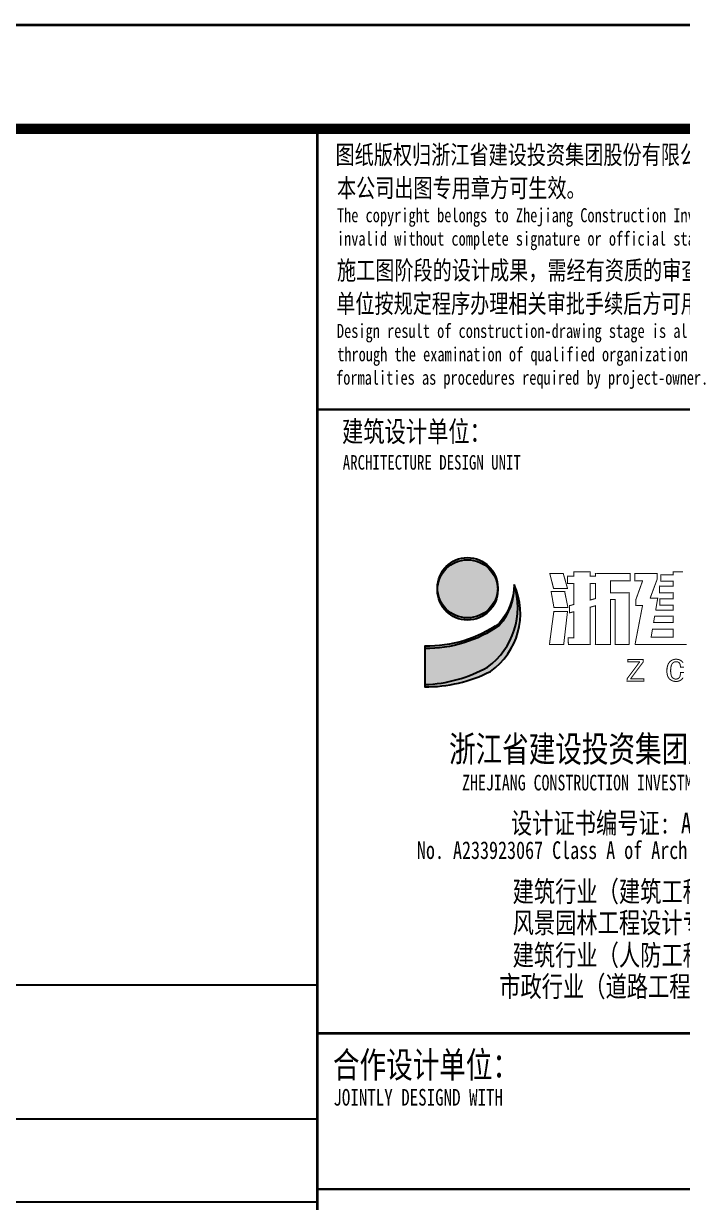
# Model space of a CAD drawing. Extents: x 1738711 to 2346805, y 1189731 to 2516152.
# Drawn here: x 1976770 to 1979940, y 1307506 to 1313176 of the extents above; entities that cross this region are included whole.
import ezdxf
from ezdxf.enums import TextEntityAlignment as Align

# ---------------------------------------------------------------- set-up
doc = ezdxf.new("R2010")
doc.units = 0
doc.header["$LTSCALE"] = 1000
doc.header["$MEASUREMENT"] = 0
for name, color, linetype in [('A-文字', 7, 'Continuous'), ('DOTE', 1, 'Continuous'), ('TK', 4, 'Continuous'), ('看线', 8, 'Continuous')]:
    doc.layers.add(name, color=color, linetype=linetype)
doc.styles.add('宋体', font='SIMSUN.TTF', dxfattribs={"width": 0.75})

# ---------------------------------------------------------------- blocks, each defined once
blk = doc.blocks.new('资质')
h = blk.add_hatch(color=1)
h.dxf.hatch_style = 1
edge = h.paths.add_edge_path()
edge.add_arc((1696.872990369797, 4285.245276451111), 290.304, 0, 360)
h = blk.add_hatch(color=1)
h.dxf.hatch_style = 1
edge = h.paths.add_edge_path()
edge.add_arc((1696.872990369797, 4264.324202060699), 290.304, 0, 360)
h = blk.add_hatch(color=172)
h.dxf.hatch_style = 1
edge = h.paths.add_edge_path()
edge.add_arc((1548.461446535532, 4309.03729942397), 596.3602102599627, -40.4751505986211, 0.595969414993192, ccw=False)
edge.add_arc((1304.580869948722, 4917.166786204103), 1215.334698300064, 269.0491228419969, 305.0251556862748, ccw=False)
edge.add_line((1284.412177489139, 3701.999450922012), (1284.412177489139, 3332.22413444519))
edge.add_arc((1298.61839179877, 4692.846358647207), 1360.696385501723, 269.4017982855453, 296.9936661867286)
edge.add_arc((1525.171685640106, 4036.16328400969), 679.5661045034295, 305.1311103036309, 384.2468939298175)
h = blk.add_hatch(color=172)
h.dxf.hatch_style = 1
edge = h.paths.add_edge_path()
edge.add_arc((1560.445353225667, 4325.605838548479), 584.4359711792076, 319.08681503258225, 358.9837510041084, ccw=False)
edge.add_arc((1304.580869937249, 4938.08786059824), 1215.334698303598, 269.04912284254067, 305.02515568681855, ccw=False)
edge.add_line((1284.412177489139, 3722.920525312424), (1284.412177489139, 3353.145208954811))
edge.add_arc((1232.367924215509, 4706.227929590557), 1354.083251939054, 272.2027085252616, 299.0239331366028)
edge.add_arc((1467.313535552448, 4095.801199943256), 712.128543211717, 306.3431527119143, 377.9474966535989)
at = {"color": 172}
for points in [[(2144.789395825006, 4315.240304946899, -0.1758633340164648), (2002.105241076089, 3942.850109823048, -0.1582772422886723), (1284.412177489139, 3722.920525312424), (1284.412177489139, 3353.145208954811, 0.1175668902619783), (1889.335153744556, 3522.194352149963, 0.3230121308415347)], [(2144.789395825006, 4315.240304946899, -0.1811499422860194), (2002.105241076089, 3921.929035425186, -0.1582772422886723), (1284.412177489139, 3701.999450922012), (1284.412177489139, 3332.22413444519, 0.1209772943244024), (1916.227595404722, 3480.388720154762, 0.3596071156339016)]]:
    blk.add_lwpolyline(points, format="xyb", close=True, dxfattribs=at)
at = {"color": 1}
for centre in [(1696.872990369797, 4285.245276451111), (1696.872990369797, 4264.324202060699)]:
    blk.add_circle(centre, 290.304, dxfattribs=at)
at = {"layer": 'A-文字', "const_width": 9.600000000000001}
for points in [[(2578.612551928498, 4277.526156663895), (2605.352007926442, 4277.526156663895), (2658.830823913217, 4277.526156663895), (2657.711271912791, 4282.38164460659), (2657.041815922596, 4284.791580677032), (2655.496743918397, 4289.528892636299), (2653.931655914523, 4295.140092730522), (2653.131399930455, 4297.940988659859), (2651.495847911574, 4303.532076716423), (2649.930759906769, 4309.143324613571), (2649.130503923632, 4311.944172620773), (2647.494951919653, 4317.535260677338), (2645.929815919138, 4323.146508693695), (2645.129559935071, 4325.947356581688), (2643.49400791619, 4331.538444645703), (2641.928919911385, 4337.14969265461), (2641.128663928248, 4339.950540661812), (2639.493111908436, 4345.541628718376), (2637.928023935296, 4351.152876615524), (2637.127767920494, 4353.953724622726), (2635.492215932347, 4359.544812679291), (2634.501447916031, 4364.206476688385), (2633.752215937711, 4366.522188663483), (2631.824679926969, 4370.880732655525), (2631.913863912225, 4372.788156628609), (2631.687351913191, 4373.845116615295), (2630.824455917813, 4375.54849255085), (2629.259367913939, 4381.159692645073), (2628.459111929871, 4383.960588574409), (2626.823559910059, 4389.551676630974), (2625.258471936919, 4395.162876605988), (2624.458215922117, 4397.963772654533), (2622.82266393397, 4403.554860591888), (2621.257527918555, 4409.166108727455), (2620.457271919586, 4411.966956615448), (2618.821719915606, 4417.558044552803), (2618.301063910127, 4419.123324640095), (2618.098695919849, 4419.93279671669), (2617.821495936252, 4421.558940649033), (2565.942999930121, 4421.558940649033), (2540.003799931146, 4421.558940649033), (2488.125303924084, 4421.558940649033), (2488.258647919632, 4421.025516629219), (2488.325319931842, 4420.75878059864), (2488.458711938001, 4420.225308656693), (2489.925687924027, 4414.357308626175), (2490.659223914146, 4411.423308610916), (2492.126199931838, 4405.555308699608), (2492.392935932614, 4404.755148649216), (2492.5262799263, 4404.355020642281), (2492.793015927076, 4403.554860591888), (2495.460279912688, 4392.885756611824), (2496.793959916569, 4387.551228642464), (2499.461223931052, 4376.882124662399), (2499.727959931828, 4376.081916689873), (2499.861303926446, 4375.681836724281), (2500.128039927222, 4374.881676673889), (2503.062039912678, 4363.14562857151), (2504.529015929438, 4357.277628667653), (2507.463015914895, 4345.541628718376), (2507.729751915671, 4344.741468667984), (2507.86314392183, 4344.341388702393), (2508.129831910133, 4343.541180610657), (2510.797143907286, 4332.872076630592), (2512.130775929429, 4327.537548661232), (2514.798039914109, 4316.868444681168), (2515.064775914885, 4316.068284630775), (2515.198119909503, 4315.668156631291), (2515.464855910279, 4314.867996692657), (2518.398855925538, 4303.131996631622), (2519.865879923105, 4297.263996601105), (2522.799879909493, 4285.527948617935), (2523.733095915057, 4282.327164649963), (2524.199895934202, 4280.726796627045), (2525.133735910989, 4277.526156663895)], [(2750.785143927671, 3740.070396661758), (2792.261223912239, 3740.070396661758), (2875.213479922153, 3740.070396661758), (2874.908679933287, 3740.583084702492), (2875.287303925492, 3741.340236544609), (2875.880295917392, 3741.404028654099), (2875.880295917392, 3883.836492657661), (2875.880295917392, 3955.052700638771), (2875.880295917392, 4097.48511660099), (2892.714567915536, 4102.178412675858), (2901.117159918882, 4104.579132683575), (2917.889847935177, 4109.487852692604), (2921.949399904348, 4110.1194845438), (2923.972263933159, 4110.591468691826), (2927.892135919072, 4111.821756601334), (2927.892135919072, 3963.654636621475), (2927.892135919072, 3889.571100592613), (2927.892135919072, 3741.404028654099), (2928.485127925873, 3741.340236544609), (2928.863703922369, 3740.583084702492), (2928.558951915242, 3740.070396661758), (2985.905367925763, 3740.070396661758), (3014.5785519192, 3740.070396661758), (3071.924919919111, 3740.070396661758), (3071.861799926497, 3740.442300677299), (3072.219879926182, 3740.800332546234), (3072.591735929251, 3740.737212657928), (3072.591735929251, 3912.776412725449), (3072.591735929251, 3998.796012639999), (3072.591735929251, 4170.835164666176), (3090.995943919756, 4170.835164666176), (3100.198023930192, 4170.835164666176), (3118.602231904864, 4170.835164666176), (3118.602231904864, 3998.796012639999), (3118.602231904864, 3912.776412725449), (3118.602231904864, 3740.737212657928), (3118.974135936238, 3740.800332546234), (3119.33216792345, 3740.442300677299), (3119.269047931768, 3740.070396661758), (3171.947703927755, 3740.070396661758), (3198.287079916336, 3740.070396661758), (3250.965735913254, 3740.070396661758), (3251.632551909424, 3740.737212657928), (3251.965959922411, 3741.070620656013), (3252.632775917649, 3741.737436652184), (3252.632775917649, 3938.982348680496), (3252.632775917649, 4037.604828596115), (3252.632775917649, 4234.849740624428), (3252.039783910848, 4234.913532614708), (3251.661159903742, 4235.670732617378), (3251.965959922411, 4236.183420658112), (3180.483015925623, 4236.183420658112), (3144.741543918848, 4236.183420658112), (3073.258599922992, 4236.183420658112), (3073.321719930507, 4236.555276632309), (3072.963639930822, 4236.913356661797), (3072.591735929251, 4236.850236654282), (3072.591735929251, 4282.994076609612), (3072.591735929251, 4306.065996646881), (3072.591735929251, 4352.209836602211), (3148.342359931208, 4352.209836602211), (3186.21762392018, 4352.209836602211), (3261.968247921206, 4352.209836602211), (3261.905079917051, 4352.581740736961), (3262.263159916736, 4352.939772605896), (3262.635063916445, 4352.876652598381), (3262.635063916445, 4380.88302063942), (3262.635063916445, 4394.886204600334), (3262.635063916445, 4422.892572641373), (3129.004599913955, 4422.892572641373), (3062.18936792016, 4422.892572641373), (2928.558951915242, 4422.892572641373), (2928.863703922369, 4422.379932641983), (2928.485127925873, 4421.622732639313), (2927.892135919072, 4421.558940649033), (2927.892135919072, 4412.223516583443), (2927.892135919072, 4407.555756688118), (2927.892135919072, 4398.220284581184), (2907.087399930693, 4398.220284581184), (2896.685031921603, 4398.220284581184), (2875.880295917392, 4398.220284581184), (2875.880295917392, 4413.957228660583), (2875.880295917392, 4421.825676679611), (2875.880295917392, 4437.562620639801), (2875.508391917683, 4437.499452590942), (2875.150311917998, 4437.85753262043), (2875.213479922153, 4438.229436635971), (2813.332695931196, 4438.229436635971), (2782.392327920534, 4438.229436635971), (2720.511543914676, 4438.229436635971), (2720.574711904861, 4437.85753262043), (2720.216631904244, 4437.499452590942), (2719.844727919437, 4437.562620639801), (2719.844727919437, 4421.825676679611), (2719.844727919437, 4413.957228660583), (2719.844727919437, 4398.220284581184), (2695.305831910111, 4398.220284581184), (2683.036359935999, 4398.220284581184), (2658.497415916063, 4398.220284581184), (2658.560583920218, 4397.848428606987), (2658.202503920533, 4397.490348577499), (2657.830599919893, 4397.553468585014), (2657.830599919893, 4369.547100543976), (2657.830599919893, 4355.543916583061), (2657.830599919893, 4327.537548661232), (2682.369543910958, 4327.537548661232), (2694.639015913941, 4327.537548661232), (2719.177911923267, 4327.537548661232), (2719.114791930653, 4327.165644645691), (2719.472871930338, 4326.807612538338), (2719.844727919437, 4326.870732665062), (2719.844727919437, 4246.052316665649), (2719.844727919437, 4205.643132686615), (2719.844727919437, 4124.824716687202), (2718.894183919765, 4124.678892731667), (2718.344487921335, 4124.312460660934), (2717.844279916026, 4123.491084575653), (2710.319415912963, 4121.866716623306), (2706.577383906581, 4120.931196570396), (2699.173383921385, 4118.823324680328), (2692.957287923433, 4117.248108625412), (2689.876215919852, 4116.310428738594), (2683.836519927718, 4114.155612707138), (2682.215319917537, 4114.460268616676), (2681.122791931033, 4114.18710064888), (2679.835623919964, 4113.155388593674), (2679.690807909705, 4112.8947006464), (2679.4642479131, 4112.781420707703), (2679.168807924725, 4112.821980595589), (2679.168807924725, 4085.349036574364), (2679.168807924725, 4071.612588644028), (2679.168807924725, 4044.139644622803), (2686.693719908595, 4045.764012694359), (2690.435703904368, 4046.699532628059), (2697.839751929976, 4048.807404637337), (2706.229623913765, 4051.564284682274), (2710.525863916613, 4052.705436587334), (2719.177911923267, 4054.475340723991), (2719.322775931098, 4054.214652657509), (2719.549287916161, 4054.101420640945), (2719.844727919437, 4054.141932725906), (2719.844727919437, 3954.119148612022), (2719.844727919437, 3904.107756733894), (2719.844727919437, 3804.08497262001), (2698.773255915381, 3804.08497262001), (2688.237543910742, 3804.08497262001), (2667.166071921587, 3804.08497262001), (2667.229191915132, 3803.713068604469), (2666.871159911156, 3803.355036616325), (2666.499255926348, 3803.41815662384), (2666.499255926348, 3783.680316694081), (2666.499255926348, 3773.811420686543), (2666.499255926348, 3754.073580622673), (2666.765991927125, 3754.073580622673), (2666.899335920811, 3754.073580622673), (2667.166071921587, 3754.073580622673), (2667.166071921587, 3748.739052653313), (2667.166071921587, 3746.071740627289), (2667.166071921587, 3740.737212657928), (2667.537975908257, 3740.800332546234), (2667.896007926203, 3740.442300677299), (2667.832887918688, 3740.070396661758)], [(2879.881191925146, 4168.167900562286), (2881.214823917486, 4168.501308560371), (2883.882087931968, 4169.168124675751), (2898.318375931121, 4173.185772657394), (2905.520919919945, 4175.253180623055), (2919.890295923688, 4179.50382065773), (2921.797719926573, 4179.414636731148), (2922.85467991326, 4179.641148686409), (2924.558055907488, 4180.504044651985), (2925.921783925034, 4180.784844636917), (2926.599015922286, 4180.988028645515), (2927.892135919072, 4181.50426864624), (2927.892135919072, 4239.650844693184), (2927.892135919072, 4268.724156737328), (2927.892135919072, 4326.870732665062), (2927.5202319175, 4326.807612538338), (2927.162199930288, 4327.165644645691), (2927.225319922902, 4327.537548661232), (2906.954007924534, 4327.537548661232), (2896.81837591622, 4327.537548661232), (2876.547111914493, 4327.537548661232), (2876.610231935978, 4327.165644645691), (2876.252151922323, 4326.807612538338), (2875.880295917392, 4326.870732665062), (2875.880295917392, 4262.989500641823), (2875.880295917392, 4231.04890871793), (2875.880295917392, 4167.167676687241), (2876.413719908334, 4167.301020622253), (2876.680455909111, 4167.367740631104), (2877.213927910663, 4167.501084685326)], [(2581.813287914731, 4094.15103662014), (2608.486023918726, 4094.15103662014), (2661.831543923356, 4094.15103662014), (2662.483335913159, 4094.633964657784), (2662.624887913465, 4095.483276724815), (2662.164951921441, 4096.151484727859), (2659.230951921083, 4110.821532607079), (2657.763927922584, 4118.156508684158), (2654.829927921295, 4132.826508641243), (2654.563191920519, 4133.893452644348), (2654.429847926833, 4134.426876664162), (2654.163111926056, 4135.493820667267), (2650.162215918303, 4155.498348712921), (2648.161767915823, 4165.500636577606), (2644.160823911428, 4185.505212664604), (2643.894087910652, 4186.572108626366), (2643.760743916966, 4187.105532646179), (2643.49400791619, 4188.172476649284), (2639.493111908436, 4208.177004575729), (2637.492663919926, 4218.179292678833), (2633.491719931364, 4238.183868646622), (2633.225031913258, 4239.250764727592), (2633.091639907099, 4239.78423666954), (2632.824903906323, 4240.851132631302), (2632.29147991538, 4243.518396615982), (2632.024743914604, 4244.852028608322), (2631.491271913052, 4247.519292593002), (2631.230631903745, 4247.664156556129), (2631.117351905443, 4247.8906686306), (2631.157863929868, 4248.186156630516), (2579.14602393005, 4248.186156630516), (2553.140103937127, 4248.186156630516), (2501.128263935447, 4248.186156630516), (2501.164359928109, 4247.111532568932), (2501.232135922648, 4246.569276690483), (2501.461671919562, 4245.518844604492), (2501.995143921115, 4242.318108677864), (2502.261831910349, 4240.717788696289), (2502.795303911902, 4237.517052650452), (2503.062039912678, 4236.183420658112), (2503.195383906364, 4235.516604669392), (2503.462119907141, 4234.182924628258), (2503.995591908693, 4230.982236623764), (2504.26232790947, 4229.381868720055), (2504.795751930214, 4226.181132674217), (2505.062487930991, 4224.847500681877), (2505.195831924677, 4224.180684685707), (2505.462567925453, 4222.847004652023), (2505.996039927006, 4219.64631665498), (2506.262775927782, 4218.045948624611), (2506.796199918725, 4214.845212697983), (2507.596407921053, 4210.577580690384), (2507.996487916447, 4208.443740606308), (2508.796695918776, 4204.176108717918), (2509.330119908787, 4200.975372672081), (2509.596855909564, 4199.375004649162), (2510.130327911116, 4196.174268603325), (2510.397015929222, 4194.840636610985), (2510.53040790651, 4194.173820614815), (2510.797143907286, 4192.840188629925), (2511.3305679271, 4189.639452576637), (2511.597303927876, 4188.039084672928), (2512.130775929429, 4184.83834862709), (2512.397511930205, 4183.50471663475), (2512.530855924822, 4182.83790063858), (2512.797591925599, 4181.50426864624), (2513.331015914679, 4178.303532600403), (2513.597751915455, 4176.703164696693), (2514.131223917007, 4173.5024766922), (2514.397959917784, 4172.168796658516), (2514.531303913333, 4171.501980662346), (2514.798039914109, 4170.168348670006), (2515.331511915661, 4166.967612624168), (2515.598199903965, 4165.367292642593), (2516.131671905518, 4162.166556715965), (2516.398407906294, 4160.832924604416), (2516.531751931645, 4160.166060566902), (2516.798487932421, 4158.832428693771), (2517.331959904172, 4155.631740570068), (2517.598695904948, 4154.031372666359), (2518.132119924761, 4150.830636739731), (2518.398855925538, 4149.497004628181), (2518.532199919224, 4148.830188632011), (2518.79893592, 4147.496508717537), (2519.332407921553, 4144.295820593834), (2519.599143922329, 4142.695452570915), (2520.132567913271, 4139.494716644287), (2520.399303914048, 4138.161084651947), (2520.532695920207, 4137.494268655777), (2520.79938390851, 4136.160636663437), (2521.332855910063, 4132.959900617599), (2521.599591910839, 4131.359532594681), (2522.133063912392, 4128.158796668053), (2522.39975193236, 4126.825164675713), (2522.533143908717, 4126.158348560333), (2522.799879909493, 4124.824716687202), (2523.333303929307, 4121.623980641365), (2523.600039930083, 4120.023612618446), (2524.133511916734, 4116.822876691818), (2524.400247917511, 4115.489244580269), (2524.533591926098, 4114.822428584099), (2524.800327926874, 4113.488796710968), (2525.333751917817, 4110.288060665131), (2525.600487918593, 4108.687692642212), (2526.133959920146, 4105.486956715584), (2526.788343922235, 4100.90396463871), (2527.258599922992, 4098.619788646698), (2528.467815921642, 4094.15103662014)], [(2539.803735926747, 3740.070396661758), (2566.809879914857, 3740.070396661758), (2620.822167932987, 3740.070396661758), (2622.043239922263, 3740.698380589485), (2622.601143912412, 3741.702588558197), (2622.489255920984, 3743.071068644524), (2622.622599915601, 3744.271356701851), (2622.689271927811, 3744.871500611305), (2622.82266393397, 3746.071740627289), (2623.35608792305, 3750.872844576836), (2623.622823923826, 3753.27342069149), (2624.156295925379, 3758.074476599693), (2624.423031926155, 3760.208316683769), (2624.556375921704, 3761.275212645531), (2624.82311192248, 3763.409052610397), (2625.356535912491, 3768.210156679153), (2625.623271913268, 3770.610684633255), (2626.15674391482, 3775.411788582802), (2626.423479915597, 3777.545580744743), (2626.556823909283, 3778.612524628639), (2626.823559910059, 3780.746316671371), (2627.357031911612, 3785.547420620918), (2627.62371993158, 3787.94794857502), (2628.157191933133, 3792.749052643776), (2628.423927933909, 3794.882892727852), (2628.557271927595, 3795.949788570404), (2628.824007928371, 3798.08362865448), (2629.357479929924, 3802.884684681892), (2629.6242159307, 3805.285260677338), (2630.157639921643, 3810.086364626884), (2630.424375922419, 3812.220156550407), (2630.557719917037, 3813.287052631378), (2630.824455917813, 3815.420892596245), (2631.357927919365, 3820.221996665001), (2631.624663920142, 3822.622524619102), (2632.158087910153, 3827.423628687859), (2632.424823910929, 3829.557468652725), (2632.558215916157, 3830.624364614487), (2632.824903906323, 3832.758156657219), (2633.625111908652, 3839.959836602211), (2634.025191932917, 3843.56065261364), (2634.825399905443, 3850.762284636497), (2635.092087925412, 3852.89607667923), (2635.225479931571, 3853.963020682335), (2635.492215932347, 3856.096812605858), (2636.025639922358, 3860.897916555405), (2636.292375923134, 3863.298444628716), (2636.825847924687, 3868.099548578262), (2637.092583925463, 3870.233388662338), (2637.225927919149, 3871.3002846241), (2637.492663919926, 3873.434124708176), (2638.026087910868, 3878.235180616379), (2638.292823911645, 3880.635756611824), (2638.826295913197, 3885.436860561371), (2639.093031913973, 3887.570652604103), (2639.22637590766, 3888.637548685074), (2639.493111908436, 3890.77138864994), (2640.026583909988, 3895.572492599487), (2640.293271929957, 3897.973020553589), (2640.82674393151, 3902.774124622345), (2641.093479932286, 3904.907964706421), (2641.226823926903, 3905.974860668182), (2641.49355992768, 3908.108652591705), (2642.293767930008, 3915.310332655907), (2642.693847924471, 3918.911148667336), (2643.49400791619, 3926.112780690193), (2643.760743916966, 3928.246572613716), (2643.894087910652, 3929.313516616821), (2644.160823911428, 3931.447308659554), (2644.694295912981, 3936.24841272831), (2644.961031913757, 3938.648940682411), (2645.4944559047, 3943.450044631958), (2645.761191905476, 3945.583884596825), (2645.894583911635, 3946.650780558586), (2646.161271930672, 3948.784620642662), (2646.694743917324, 3953.585676670074), (2646.9614799181, 3955.98625266552), (2647.494951919653, 3960.787356615067), (2647.761639923789, 3962.921148657799), (2647.895031929016, 3963.98804461956), (2648.161767915823, 3966.121884703636), (2648.695191920735, 3970.922988653183), (2648.961927921511, 3973.323516726494), (2649.495399923064, 3978.124620676041), (2649.76213592384, 3980.258460640907), (2649.895479917526, 3981.325356602669), (2650.162215918303, 3983.459148645401), (2650.962375910021, 3990.660828709602), (2651.362455920316, 3994.261644601822), (2652.162663922645, 4001.46327662468), (2652.429399923421, 4003.597068674862), (2652.562743918039, 4004.664012677968), (2652.829479918815, 4006.79780459404), (2653.362951920368, 4011.598908662796), (2653.629639924504, 4013.999436616898), (2654.163111926056, 4018.800540685654), (2654.429847926833, 4020.93438065052), (2654.563191920519, 4022.001276731491), (2654.829927921295, 4024.135116577148), (2655.363399922848, 4028.936172604561), (2655.630135923624, 4031.336748600006), (2656.163559914567, 4036.137852668762), (2656.430295915343, 4038.271644711494), (2656.563639924861, 4039.338540554047), (2656.830375925638, 4041.472380638123), (2657.36384792719, 4046.273484714329), (2657.630583927967, 4048.67401266098), (2658.164007917978, 4053.475116610527), (2658.727671922185, 4054.978860735893), (2658.635415926576, 4056.08631670475), (2657.830599919893, 4057.476012587547), (2605.818759934045, 4057.476012587547), (2579.81283992622, 4057.476012587547), (2527.800999925472, 4057.476012587547), (2527.655223920941, 4056.525420665741), (2527.288743914105, 4055.975772619247), (2526.467367903329, 4055.475564599037), (2526.167991921306, 4049.577372670174), (2525.831991926767, 4046.620524644852), (2524.800327926874, 4040.805564641953), (2522.150535926223, 4020.798684597015), (2520.816855922341, 4010.796396613121), (2518.132119924761, 3990.794172644615), (2517.580983921885, 3986.795676589012), (2517.314247921109, 3984.795132637024), (2516.798487932421, 3980.791884660721), (2516.265063912608, 3976.524252653122), (2515.998327911831, 3974.390412688255), (2515.464855910279, 3970.122780561447), (2513.070327922702, 3952.232844591141), (2511.803223908879, 3943.29639673233), (2509.130103930831, 3925.445964574814), (2509.161159932613, 3921.425196647644), (2508.956535920501, 3919.378620624542), (2508.129831910133, 3915.443676710129), (2507.57869590912, 3911.445180654526), (2507.311959908344, 3909.444636583328), (2506.796199918725, 3905.441388607025), (2506.262775927782, 3901.173756599426), (2505.996039927006, 3899.03991663456), (2505.462567925453, 3894.772284626961), (2503.068039909936, 3876.882348656654), (2501.800935924985, 3867.945900559425), (2499.127815918066, 3850.095468647778), (2499.158919931389, 3846.074700713158), (2498.954247907735, 3844.028124690056), (2498.127591908909, 3840.093180656433), (2497.576407925226, 3836.094684720039), (2497.30967192445, 3834.094140648842), (2496.793959916569, 3830.090892672539), (2496.260487915017, 3825.82326066494), (2495.99375191424, 3823.689420700073), (2495.460279912688, 3819.421788573265), (2493.065751926042, 3801.531852602959), (2491.798647910357, 3792.595404624939), (2489.125527934171, 3774.744972586632), (2489.156631916761, 3770.724204659462), (2488.951959923841, 3768.67762863636), (2488.125303924084, 3764.742684602737), (2486.852103904821, 3755.149884700775), (2486.251911908388, 3750.348252654076), (2485.124631927349, 3740.737212657928), (2485.496487931348, 3740.800332546234), (2485.854567916133, 3740.442300677299), (2485.791447922587, 3740.070396661758)], [(3562.436679914594, 3952.118700630963), (3599.645127908327, 3952.118700630963), (3674.062071920373, 3952.118700630963), (3673.998951926827, 3952.490604639053), (3674.357031912543, 3952.848636627197), (3674.728935928084, 3952.785516619682), (3674.728935928084, 3975.990780711174), (3674.728935928084, 3987.593436598778), (3674.728935928084, 4010.798748612404), (3674.357031912543, 4010.735580682755), (3673.998951926827, 4011.093660712242), (3674.062071920373, 4011.465564608574), (3603.646071926691, 4011.465564608574), (3568.438023925759, 4011.465564608574), (3498.021975919604, 4011.465564608574), (3497.184807927348, 4010.298396587372), (3496.88706393633, 4009.554012656212), (3496.688343928196, 4008.131436705589), (3496.554999918677, 4007.331276655197), (3496.488327920437, 4006.931196689606), (3496.354935915209, 4006.130988717079), (3494.754567922093, 3996.528828620911), (3493.954407916404, 3991.727724671364), (3492.354039908387, 3982.125516653061), (3492.08730390761, 3980.791884660721), (3491.953959912993, 3980.125068664551), (3491.687223912217, 3978.791436553001), (3490.0868559191, 3969.189228653908), (3489.286695927382, 3964.388172626495), (3487.686327905394, 3954.785964727402), (3487.311735913157, 3953.778108596802), (3487.408599928953, 3953.003340601921), (3488.01973591838, 3952.118700630963)], [(3548.300103903748, 3810.753180623055), (3590.44304792583, 3810.753180623055), (3674.728935928084, 3810.753180623055), (3674.728935928084, 3841.160076618195), (3674.728935928084, 3856.363548636436), (3674.728935928084, 3886.770492680371), (3595.510887906887, 3886.770492680371), (3555.90186391864, 3886.770492680371), (3476.683815912344, 3886.770492680371), (3475.934727923013, 3885.30073261261), (3475.714263916947, 3884.418876647949), (3475.683591932058, 3882.769548654556), (3472.749591917731, 3865.165548682213), (3471.282567919232, 3856.363548636436), (3468.348567933775, 3838.759548664093), (3468.081831932999, 3837.425916671753), (3467.948487907648, 3836.759100675583), (3467.681751906872, 3835.425468683243), (3466.348119915463, 3827.423628687859), (3465.681303919293, 3823.422732591629), (3464.347671926953, 3815.420892596245), (3463.990599916317, 3813.583404660225), (3463.922007918358, 3812.622732639313), (3464.014263913967, 3810.753180623055)], [(3295.709223926999, 3385.989756703377), (3327.583191917278, 3385.989756703377), (3391.331031919457, 3385.989756703377), (3391.267911926843, 3386.361612558365), (3391.625943914056, 3386.719692587852), (3391.997847915627, 3386.656572580338), (3391.997847915627, 3395.725308656693), (3391.997847915627, 3400.259676575661), (3391.997847915627, 3409.328412652016), (3342.119799927808, 3409.328412652016), (3317.180823922157, 3409.328412652016), (3267.302775919437, 3409.328412652016), (3266.893287927844, 3409.695420622826), (3266.780775919557, 3410.145516633987), (3266.969367922284, 3410.662044644356), (3314.814039916731, 3474.567900657654), (3338.752839923836, 3506.508492588997), (3386.663319916464, 3570.365052580833), (3386.487831921317, 3570.812748551369), (3386.849367917515, 3571.355100631714), (3387.330135912634, 3571.365324616432), (3387.330135912634, 3580.700748682022), (3387.330135912634, 3585.368508577347), (3387.330135912634, 3594.703932642937), (3328.650087923743, 3594.703932642937), (3299.310087919235, 3594.703932642937), (3240.630039916374, 3594.703932642937), (3240.630039916374, 3585.635196685791), (3240.630039916374, 3581.100876688957), (3240.630039916374, 3572.032140612602), (3284.106615931727, 3572.032140612602), (3305.844903917052, 3572.032140612602), (3349.321479932405, 3572.032140612602), (3349.354695916176, 3571.735788702965), (3349.731255919673, 3571.547484636307), (3349.988295927644, 3571.698732614517), (3350.650839924812, 3572.166828632355), (3351.513831914403, 3572.02297270298), (3351.988743917085, 3571.365324616432), (3352.141719908454, 3570.483852624893), (3351.785463930108, 3569.771292693913), (3350.988519907929, 3569.364828705788), (3303.186519936658, 3505.293804645538), (3279.247671918012, 3473.286396622658), (3231.294567927718, 3409.328412652016), (3231.294567927718, 3400.526412606239), (3231.294567927718, 3396.125388622284), (3231.294567927718, 3387.323388576508), (3231.887559921481, 3387.259596586227), (3232.266183913685, 3386.502396583557), (3231.96138392482, 3385.989756703377)]]:
    blk.add_lwpolyline(points, close=True, dxfattribs=at)
for points in [[(3771.417591930367, 4438.896252632141), (3739.410327927209, 4438.896252632141), (3675.395751924254, 4438.896252632141), (3675.458871916868, 4438.5243486166), (3675.100791917183, 4438.166268706322), (3674.728935928084, 4438.229436635971), (3674.728935928084, 4426.493436574936), (3674.728935928084, 4420.625388622284), (3674.728935928084, 4408.889388561249), (3627.251415924169, 4408.889388561249), (3603.5126799196, 4408.889388561249), (3556.035207928158, 4408.889388561249), (3556.098327919841, 4408.517532706261), (3555.740295932628, 4408.159452676773), (3555.368391917087, 4408.222572684288), (3555.368391917087, 4384.750572681427), (3555.368391917087, 4373.014572739601), (3555.368391917087, 4349.542572617531), (3555.740295932628, 4349.605692625046), (3556.098327919841, 4349.247612714767), (3556.035207928158, 4348.875756621361), (3603.5126799196, 4348.875756621361), (3627.251415924169, 4348.875756621361), (3674.728935928084, 4348.875756621361), (3674.728935928084, 4329.938076615334), (3674.728935928084, 4320.469260573387), (3674.728935928084, 4301.531628608704), (3622.717047915794, 4301.531628608704), (3596.71112792287, 4301.531628608704), (3544.69928792119, 4301.531628608704), (3544.63549591694, 4300.938636660576), (3543.878343925811, 4300.560012578964), (3543.365655929781, 4300.864812731743), (3543.365655929781, 4274.992236614227), (3543.365655929781, 4262.055948615074), (3543.365655929781, 4236.183420658112), (3595.377495929599, 4236.183420658112), (3621.383415922523, 4236.183420658112), (3673.395255924203, 4236.183420658112), (3673.459047914483, 4235.59038066864), (3674.216247932054, 4235.211804628372), (3674.728935928084, 4235.516604669392), (3674.728935928084, 4212.578028678894), (3674.728935928084, 4201.108764648438), (3674.728935928084, 4178.17018866539), (3624.317415923811, 4178.17018866539), (3599.111703917384, 4178.17018866539), (3548.700183928944, 4178.17018866539), (3548.700183928944, 4154.43145263195), (3548.700183928944, 4142.562060713768), (3548.700183928944, 4118.823324680328), (3549.072087929584, 4118.886444687843), (3549.430167929269, 4118.52841258049), (3549.367047906853, 4118.156508684158), (3599.511783913709, 4118.156508684158), (3624.584151924588, 4118.156508684158), (3674.728935928084, 4118.156508684158), (3674.728935928084, 4099.485612630844), (3674.728935928084, 4090.15014064312), (3674.728935928084, 4071.479196667671), (3674.357031912543, 4071.54236471653), (3673.998951926827, 4071.184284687042), (3674.062071920373, 4070.812380671501), (3607.913703904487, 4070.812380671501), (3574.839495912194, 4070.812380671501), (3508.691079915501, 4070.812380671501), (3507.861063928343, 4072.187148690224), (3507.766647920944, 4073.320140600204), (3508.357671932317, 4074.813324570656), (3513.158775910735, 4103.619852662086), (3515.559303924441, 4118.023164629936), (3520.360407934524, 4146.829692602158), (3520.6271439353, 4148.163372635841), (3520.760487928987, 4148.830188632011), (3521.027223929763, 4150.163820624352), (3523.161063925363, 4162.966716647148), (3524.227959916927, 4169.368188738823), (3526.361799911596, 4182.17108464241), (3526.653303922154, 4183.479276657104), (3526.721895919181, 4184.165148615837), (3526.695207923651, 4185.505212664604), (3498.155367926694, 4185.505212664604), (3483.885447905399, 4185.505212664604), (3455.345607922412, 4185.505212664604), (3454.76595991943, 4186.072716593742), (3454.647927911021, 4186.780812621117), (3455.012199924327, 4187.505660653114), (3480.868551924825, 4257.710220575333), (3493.871607930399, 4292.785212635994), (3520.026999921538, 4362.878940701485), (3520.026999921538, 4386.884412646294), (3520.026999921538, 4398.887148618698), (3520.026999921538, 4422.892572641373), (3434.940951914527, 4422.892572641373), (3392.397927910089, 4422.892572641373), (3307.311879904009, 4422.892572641373), (3307.374999926426, 4422.520716667175), (3307.016967908479, 4422.162636637688), (3306.645063907839, 4422.225756645203), (3306.645063907839, 4394.486124634743), (3306.645063907839, 4380.61628472805), (3306.645063907839, 4352.876652598381), (3307.016967908479, 4352.939772605896), (3307.374999926426, 4352.581740736961), (3307.311879904009, 4352.209836602211), (3336.651927934028, 4352.209836602211), (3351.321927920915, 4352.209836602211), (3380.66192792356, 4352.209836602211), (3381.319623933174, 4351.734924674034), (3381.463431910612, 4350.871932625771), (3380.995335922576, 4350.209388613701), (3378.349575906992, 4342.99978864193), (3377.015895932913, 4339.398924708366), (3374.327175916173, 4332.205260634422), (3373.260231913067, 4329.004524588585), (3372.726807923056, 4327.404156684875), (3371.659863919951, 4324.203468680382), (3370.32623192668, 4320.735996603966), (3369.659415931441, 4319.002284646034), (3368.325783909298, 4315.534812569618), (3367.258887917735, 4312.33407664299), (3366.725415916182, 4310.733708627522), (3365.658519923687, 4307.532972574234), (3363.257943929173, 4301.131548643112), (3362.057703913189, 4297.930812597275), (3359.657127916813, 4291.529340624809), (3358.59023192618, 4288.328604578972), (3358.056759924628, 4286.728236675262), (3356.989863932133, 4283.527500629425), (3355.656231910922, 4280.060076713562), (3354.98941591382, 4278.326316595078), (3353.655783922412, 4274.858892679214), (3352.588887929916, 4271.658156633377), (3352.055415928364, 4270.057788610458), (3350.988519907929, 4266.85705268383), (3348.587943912484, 4260.455580711365), (3347.387703925371, 4257.254844665527), (3344.987127930857, 4250.853420615196), (3343.920231909491, 4247.652684688568), (3343.386759937741, 4246.052316665649), (3342.319863916375, 4242.851580619812), (3339.91933593154, 4236.450108647346), (3338.719047934748, 4233.249420642853), (3336.318519921042, 4226.847948670387), (3335.251575917937, 4223.64721262455), (3334.718151926994, 4222.046844601631), (3333.651207923889, 4218.846108675003), (3332.31757593248, 4215.378636598587), (3331.650759921409, 4213.644924648106), (3330.317127914168, 4210.177452683449), (3329.250231921673, 4206.976764559746), (3328.71675992012, 4205.376396656036), (3327.649863929488, 4202.175660610199), (3325.249287919141, 4195.774188637733), (3324.049047917128, 4192.573452591896), (3321.648471922614, 4186.172028660774), (3320.581575916149, 4182.971292734146), (3320.048103914596, 4181.370924592018), (3318.981207922101, 4178.17018866539), (3317.861943916418, 4175.712684631348), (3317.390007913113, 4174.431708693504), (3316.647351920605, 4171.835388660431), (3316.647351920605, 4149.296940684319), (3316.647351920605, 4138.027692675591), (3316.647351920605, 4115.489244580269), (3317.019255922176, 4115.552364587784), (3317.377287909389, 4115.19433259964), (3317.314167917706, 4114.822428584099), (3342.386535928585, 4114.822428584099), (3354.922743931413, 4114.822428584099), (3379.995111928321, 4114.822428584099), (3380.816727921367, 4114.128828644753), (3380.954103917815, 4113.029628634453), (3380.328519926406, 4112.155164599419), (3379.892343924381, 4110.592428684235), (3379.755927921273, 4109.77393257618), (3379.661703915335, 4108.154220700264), (3378.328071922064, 4101.486060619354), (3377.661255926825, 4098.151980638504), (3376.327623919584, 4091.48377263546), (3376.060887918808, 4089.883404612541), (3375.92749592755, 4089.083244562149), (3375.660807923414, 4087.48287665844), (3374.327175916173, 4080.814668655396), (3373.660311908461, 4077.480588674545), (3372.32667991519, 4070.812380671501), (3372.059991926886, 4069.212012648582), (3371.926599920727, 4068.41185259819), (3371.659863919951, 4066.811484575272), (3370.592967927456, 4061.476956605911), (3370.059495925903, 4058.809644699097), (3368.992599905469, 4053.475116610527), (3368.725863904692, 4051.874748706818), (3368.592519910075, 4051.074588656425), (3368.325783909298, 4049.474220633507), (3366.992151916958, 4042.806012630463), (3366.325335920788, 4039.471932649612), (3364.991703928448, 4032.803724646568), (3364.724967927672, 4031.20335662365), (3364.591623903252, 4030.403196699917), (3364.324887932278, 4028.802828669548), (3363.257943929173, 4023.468300700188), (3362.724519908428, 4020.800988554955), (3361.657623917796, 4015.466460585594), (3361.390887917019, 4013.866092681885), (3361.257495910861, 4013.065932631493), (3360.990759910084, 4011.465564608574), (3359.657127916813, 4004.79735660553), (3358.990311921574, 4001.46327662468), (3357.656679929234, 3994.795068621635), (3357.389943928458, 3993.194700598717), (3357.256599932909, 3992.394540548325), (3356.989863932133, 3990.794172644615), (3355.656231910922, 3984.125964641571), (3354.98941591382, 3980.791884660721), (3353.655783922412, 3974.12372469902), (3353.389047921635, 3972.523356676102), (3353.255703927018, 3971.723148703575), (3352.988967926241, 3970.122780561447), (3351.922071934678, 3964.788252592087), (3351.388599933125, 3962.120988607407), (3350.321703910828, 3956.786412596703), (3350.054967910051, 3955.186044692993), (3349.921575934626, 3954.385884642601), (3349.654887915589, 3952.785516619682), (3348.321207911707, 3946.117308735847), (3347.654391915537, 3942.783228635788), (3346.320759922266, 3936.115068554878), (3346.05402392149, 3934.514700651169), (3345.920679927804, 3933.714492678642), (3345.653943927027, 3932.114124655724), (3344.320311933756, 3925.445964574814), (3343.653495908715, 3922.111884593964), (3342.319863916375, 3915.443676710129), (3342.053127915598, 3913.843308568001), (3341.91978392005, 3913.043148636818), (3341.653047919273, 3911.442780613899), (3340.586151928641, 3906.108204603195), (3340.052679927088, 3903.440940618515), (3338.985783935525, 3898.106412649155), (3338.719047934748, 3896.506044745445), (3338.585655927658, 3895.705836653709), (3338.318967909552, 3894.105468630791), (3336.985335916281, 3887.43730866909), (3336.318519921042, 3884.103180646896), (3334.984839917161, 3877.435020685196), (3334.718151926994, 3875.834652669728), (3334.584759921767, 3875.034492611885), (3334.318023920991, 3873.434124708176), (3333.251127929427, 3868.099548578262), (3332.717655927874, 3865.432284593582), (3331.650759921409, 3860.097756624222), (3331.384023920633, 3858.497388601303), (3331.250679910183, 3857.697180628777), (3330.983943925239, 3856.096812605858), (3329.650311917998, 3849.428652644157), (3328.983495920897, 3846.094524621964), (3327.649863929488, 3839.426364660263), (3327.383127928711, 3837.825996637344), (3327.249783919193, 3837.025836586952), (3326.983047918417, 3835.425468683243), (3325.649415926076, 3828.757260560989), (3324.982599915005, 3825.423180580139), (3323.648967922665, 3818.754972696304), (3323.382231921889, 3817.154604554176), (3323.248839914799, 3816.354444622993), (3322.982103914022, 3814.754076600075), (3321.91520792339, 3809.419548630714), (3321.381783918478, 3806.752236604691), (3320.314839915372, 3801.41770863533), (3320.048103914596, 3799.817340731621), (3319.914759919979, 3799.017132639885), (3319.648023919202, 3797.416812539101), (3318.314391926862, 3790.748604655266), (3317.647575915791, 3787.414524674416), (3316.31394390855, 3780.746316671371), (3316.047207907774, 3779.145948648453), (3315.913863913156, 3778.34578871727), (3315.64712791238, 3776.745420694351), (3314.313495919108, 3770.077212691307), (3313.64667992387, 3766.743132591248), (3312.313047916628, 3760.074972629547), (3312.046311915852, 3758.474604606628), (3311.912919924594, 3757.674396634102), (3311.646231905557, 3756.074028611183), (3310.579287902452, 3750.739500641823), (3310.045863912441, 3748.072236664593), (3308.978919909336, 3742.737660646439), (3308.974791915156, 3741.775980591774), (3309.423255921341, 3741.10326063633), (3310.312551931478, 3740.737212657928), (3341.386311918497, 3740.737212657928), (3356.923191920854, 3740.737212657928), (3387.996951923706, 3740.737212657928), (3387.996951923706, 3740.47047662735), (3387.996951923706, 3740.337132573128), (3387.996951923706, 3740.070396661758), (3665.926887930371, 3740.070396661758), (3804.891879917122, 3740.070396661758)], [(3779.086023912765, 3469.342044591904), (3766.149735913612, 3469.342044591904), (3759.681591928005, 3469.342044591904), (3746.745303914882, 3469.342044591904), (3746.808423907496, 3468.970188617706), (3746.450391918421, 3468.612108588219), (3746.078487918712, 3468.675228595734), (3746.078487918712, 3464.674332626164), (3746.078487918712, 3462.673884630203), (3746.078487918712, 3458.672988653183), (3745.811751917936, 3458.672988653183), (3745.678407923318, 3458.672988653183), (3745.411671922542, 3458.672988653183), (3745.411671922542, 3455.738988637924), (3745.411671922542, 3454.271964669228), (3745.411671922542, 3451.337964653969), (3744.498423920013, 3449.661036610603), (3744.265527919866, 3448.574124574661), (3744.411447928287, 3446.670252561569), (3743.877975926735, 3444.002940654755), (3743.611287922598, 3442.669308543205), (3743.077815921046, 3440.002044558525), (3741.834615916945, 3434.746236681938), (3740.873895929195, 3432.138588547707), (3738.410103918053, 3427.33249270916), (3736.115463913418, 3423.607932686806), (3734.753271908499, 3421.837068676949), (3731.741895914078, 3418.663836717606), (3729.158871919848, 3417.265932679176), (3727.941207916476, 3416.263164639473), (3726.07395990286, 3413.996124625206), (3720.803559915163, 3411.188364624977), (3718.038183913566, 3409.97430062294), (3712.404183925129, 3407.994732737541), (3707.29002390895, 3406.966236710548), (3704.612487928011, 3406.760268568993), (3699.401175932027, 3406.994508624077), (3693.971511931159, 3407.332428693771), (3691.206807927229, 3407.885388612747), (3686.064807922579, 3409.661820650101), (3681.81056791544, 3411.230796575546), (3679.735527933575, 3412.33748459816), (3676.062567919493, 3414.996348619461), (3672.481287912466, 3417.100380659103), (3670.814391926862, 3418.622364640236), (3668.394135908224, 3421.99796462059), (3666.405495927669, 3424.142748594284), (3665.405175925232, 3425.209740638733), (3663.393015921116, 3427.33249270916), (3660.248919920065, 3433.375500679016), (3658.899303913116, 3436.547100663185), (3656.724807919003, 3443.0027166605), (3655.981383905746, 3445.515228629112), (3655.647351921536, 3446.784540653229), (3655.057767912745, 3449.337516665459), (3654.524295911193, 3452.004780650139), (3654.257559910417, 3453.338412642479), (3653.724135921337, 3456.005676627159), (3653.437143907882, 3460.315548658371), (3653.098503917456, 3462.482796669006), (3652.05709591601, 3466.674780607224), (3652.05709591601, 3471.209148645401), (3652.05709591601, 3473.47633266449), (3652.05709591601, 3478.010700702667), (3651.790359915234, 3478.010700702667), (3651.656967908144, 3478.010700702667), (3651.39027991984, 3478.010700702667), (3651.39027991984, 3484.945596575737), (3651.39027991984, 3488.413068652153), (3651.39027991984, 3495.347964651883), (3651.656967908144, 3495.347964651883), (3651.790359915234, 3495.347964651883), (3652.05709591601, 3495.347964651883), (3652.05709591601, 3500.149068713188), (3652.05709591601, 3502.549644589424), (3652.05709591601, 3507.350700616837), (3652.323831916787, 3507.350700616837), (3652.457175910473, 3507.350700616837), (3652.723911911249, 3507.350700616837), (3652.723911911249, 3509.084460616112), (3652.723911911249, 3509.95129263401), (3652.723911911249, 3511.685052633286), (3652.857255906798, 3512.618604660034), (3652.923927919008, 3513.085356712341), (3653.057319925167, 3514.018908619881), (3653.590743915178, 3517.753068685532), (3653.857479915954, 3519.62017261982), (3654.390951917507, 3523.354380607605), (3655.929687918164, 3531.229452610016), (3657.008967922069, 3535.141884684563), (3659.725479915738, 3542.692092657089), (3661.592583910562, 3546.426300644875), (3662.526135906577, 3548.293356657028), (3664.393239931203, 3552.027564644814), (3667.609479920007, 3556.487580657005), (3669.354711906053, 3558.635484695435), (3673.061847911216, 3562.696668624878), (3677.439207927324, 3566.165820598602), (3679.809879928827, 3567.723708629608), (3684.731175914407, 3570.365052580833), (3688.278951913118, 3571.301724672318), (3690.032247916795, 3571.908636569977), (3693.399831936695, 3573.365772604942), (3694.655175924301, 3572.842524647713), (3695.776359916665, 3573.066732645035), (3696.733911917545, 3574.032588601112), (3702.601911917329, 3574.032588601112), (3705.535911932588, 3574.032588601112), (3711.403911934234, 3574.032588601112), (3717.46731992159, 3572.740140557289), (3720.483687907457, 3571.711836576462), (3726.07395990286, 3569.031420707703), (3727.370967925526, 3568.173180699348), (3728.040375933982, 3567.771516561508), (3729.408039912581, 3567.030972599983), (3731.941959903575, 3564.497052669525), (3733.208919913508, 3563.230092644691), (3735.742791921832, 3560.696220636368), (3739.175991923548, 3555.819228649139), (3740.569287925959, 3553.032588601112), (3742.410999923944, 3547.359852671623), (3742.701975927688, 3545.398716688156), (3743.06087191496, 3544.393884658813), (3744.07803991437, 3542.692092657089), (3744.399063915946, 3537.30745267868), (3744.805575922132, 3534.597612738609), (3746.078487918712, 3529.355724692345), (3746.078487918712, 3525.888300657272), (3746.078487918712, 3524.154540657997), (3746.078487918712, 3520.68706870079), (3759.148119926453, 3520.68706870079), (3765.682983934879, 3520.68706870079), (3778.752615929581, 3520.68706870079)], [(3769.750551924109, 3564.030300736427), (3769.060935915448, 3565.26894056797), (3768.552807928063, 3565.849596619606), (3767.416695922613, 3566.697564721107), (3767.569719926454, 3567.579036593437), (3767.213415906765, 3568.291548728943), (3766.416471914388, 3568.698012717068), (3763.853415907361, 3572.448012709618), (3762.355479926802, 3574.218300700188), (3759.081447914243, 3577.366668701172), (3755.23463191092, 3579.969756603241), (3753.40583191812, 3581.45986866951), (3750.079431921244, 3584.701692581177), (3744.452583923936, 3587.58634865284), (3741.651495919563, 3589.053564667702), (3736.076199905016, 3592.036668658257), (3734.69691990409, 3591.846540570259), (3733.788999916054, 3592.118892669678), (3732.742119924165, 3593.036892652512), (3732.059559927322, 3593.532396674156), (3731.585031927563, 3593.690556645393), (3730.741671905853, 3593.703708648682), (3727.54093591962, 3594.503916621208), (3725.940567926504, 3594.9039965868), (3722.739831910469, 3595.704156637192), (3718.960599930026, 3596.029836654663), (3717.062775924802, 3596.368764638901), (3713.404407934286, 3597.371244668961), (3705.936039910652, 3597.371244668961), (3702.201831922866, 3597.371244668961), (3694.733463929035, 3597.371244668961), (3684.954183922149, 3595.844796657562), (3680.07512793038, 3594.625020623207), (3670.72799190972, 3591.369852662086), (3665.658519923687, 3589.427724599838), (3663.189207926393, 3588.12447655201), (3658.725255907513, 3585.035100579262), (3657.010023922659, 3584.164764642715), (3656.187399909832, 3583.616364598274), (3654.724359929562, 3582.367788672447), (3649.968519927002, 3578.920140624046), (3647.684055910446, 3577.038876652718), (3643.388439924456, 3573.032364726067), (3638.833383903839, 3567.314124584198), (3636.566151932813, 3564.446748614311), (3632.052519918419, 3558.695772647858), (3632.205543921329, 3557.814300656319), (3631.849239930511, 3557.101740598679), (3631.052295924164, 3556.695276618004), (3629.451927916147, 3553.49458861351), (3628.651767925359, 3551.894220709801), (3627.051399932243, 3548.693484663963), (3623.316999912262, 3539.923932671547), (3621.826407910325, 3535.316700577736), (3619.716375918128, 3526.021644592285), (3619.182903916575, 3523.354380607605), (3618.91621592734, 3522.020748734474), (3618.382743925788, 3519.353436589241), (3618.134823934175, 3515.831196665764), (3617.791863918304, 3514.04780459404), (3616.71570391953, 3510.68482863903), (3616.71570391953, 3508.017516613007), (3616.71570391953, 3506.683884620667), (3616.71570391953, 3504.016620635986), (3616.448967918754, 3504.016620635986), (3616.315623925067, 3504.016620635986), (3616.048887924291, 3504.016620635986), (3616.048887924291, 3499.748988628387), (3616.048887924291, 3497.615148663521), (3616.048887924291, 3493.347516655922), (3615.782151923515, 3493.347516655922), (3615.648807928897, 3493.347516655922), (3615.382071928121, 3493.347516655922), (3615.382071928121, 3486.145884633064), (3615.382071928121, 3482.545068621635), (3615.382071928121, 3475.343436598778), (3615.648807928897, 3475.343436598778), (3615.782151923515, 3475.343436598778), (3616.048887924291, 3475.343436598778), (3616.048887924291, 3471.609228610992), (3616.048887924291, 3469.742172598839), (3616.048887924291, 3466.007964611053), (3617.427591935731, 3455.610636711121), (3618.505911916494, 3450.421356678009), (3621.383415922523, 3440.33545255661), (3623.274423928, 3433.481868624687), (3624.72623193264, 3430.094364643097), (3628.385031924583, 3423.9984126091), (3629.419479906559, 3421.704540610313), (3630.110535934567, 3420.598860621452), (3631.719111935236, 3418.663836717606), (3633.500727907754, 3415.938732624054), (3634.436151921749, 3414.602412581444), (3636.386823938228, 3411.995676636696), (3638.92074392736, 3409.461756706238), (3640.187703938223, 3408.194796562195), (3642.721623928286, 3405.660876631737), (3646.423431918956, 3403.178268671036), (3648.184407919645, 3401.755932688713), (3651.39027991984, 3398.659308671951), (3652.27170392964, 3398.812284588814), (3652.984263927676, 3398.456028580666), (3653.390727908351, 3397.659084677696), (3659.925687910058, 3393.486540675163), (3663.468951911665, 3391.714908599854), (3670.72799190972, 3388.990428566933), (3674.187927917577, 3387.899292707443), (3675.921831921674, 3387.365820646286), (3679.396647916175, 3386.323164582253), (3682.063911915757, 3385.789692640305), (3683.397543922998, 3385.522956609726), (3686.064807922579, 3384.989532716572), (3687.96872791741, 3385.135452628136), (3689.055639922619, 3384.902556657791), (3690.732567921281, 3383.989308595657), (3695.266935930587, 3383.989308595657), (3697.534119919874, 3383.989308595657), (3702.068487928249, 3383.989308595657), (3702.068487928249, 3383.722572684288), (3702.068487928249, 3383.589180588722), (3702.068487928249, 3383.322492718697), (3702.581127912737, 3383.017692685127), (3703.338327930309, 3383.396268725395), (3703.402119919658, 3383.989308595657), (3707.669751928188, 3383.989308595657), (3709.803591922857, 3383.989308595657), (3714.071223929524, 3383.989308595657), (3721.687191934325, 3385.321644663811), (3725.4798639277, 3386.337516665459), (3732.742119924165, 3388.990428566933), (3738.949335918762, 3391.114716649055), (3741.988407910801, 3392.634252548218), (3747.412119925953, 3396.325452685356), (3753.026919932105, 3399.877692580223), (3755.687607915141, 3401.992572665215), (3760.415079937316, 3406.661100625992), (3762.427671925165, 3409.525356650352), (3763.580439911224, 3410.881548643112), (3766.083063931204, 3413.329308629036), (3769.87285593152, 3419.821068644524)]]:
    blk.add_lwpolyline(points, dxfattribs=at)
at = {"layer": 'TK', "color": 7, "const_width": 25}
for points in [[(249.9987644646317, 6000), (6749.99949693121, 6000), (6749.99949693121, 8700), (249.9987644646317, 8700)], [(249.9987644646317, 8699.99998755008), (6749.99949693121, 8699.999999888241), (6749.99949693121, 0), (249.9987644646317, -1.233071088790894e-05)]]:
    blk.add_lwpolyline(points, close=True, dxfattribs=at)
at = {"layer": 'TK', "color": 7, "style": '宋体', "width": 0.75}
for s, height, p in [('图纸版权归浙江省建设投资集团股份有限公司所有。图纸签署齐全、加盖', 179.9955, (425.9919903092086, 8360.757246136665)), ('本公司出图专用章方可生效。', 179.9955, (439.7444554679096, 8041.382083185017)), ('The copyright belongs to Zhejiang Construction Investment Group CO.,LTD.Drawings are ', 135, (439.5420464677736, 7801.383583068848)), ('invalid without complete signature or official stamp exclusive for drawing relieving.', 135, (439.5420464677736, 7576.383583068848)), ('施工图阶段的设计成果，需经有资质的审查机构审查合格，并由建设', 179.9955, (439.7444554679096, 7249.210502386093)), ('单位按规定程序办理相关审批手续后方可用于施工。', 179.9955, (432.4637386007234, 6928.824128746986)), ('Design result of construction-drawing stage is allowed to use only after getting ', 135, (439.5420464677736, 6688.825628757477)), ('through the examination of qualified organization and the completion of relevant ', 135, (441.969012777321, 6463.825628757477)), ('formalities as procedures required by project-owner.', 135, (431.157937570475, 6238.825628757477)), ('建筑设计单位：', 200, (488.7963654603809, 5687.959530837834)), ('ARCHITECTURE DESIGN UNIT', 140, (495.4473568107933, 5421.515724897385)), ('浙江省建设投资集团股份有限公司', 250, (1518.306080606875, 2609.343144377352)), ('ZHEJIANG CONSTRUCTION INVESTMENT GROUP CO.,LTD ', 150, (1643.436848029443, 2335.66827948916)), ('设计证书编号证: A233923067 ', 200, (2114.014020794391, 1921.36095603335)), ('No. A233923067 Class A of Architecture Design (PRC)', 170, (1209.398370340896, 1676.109296997667)), ('建筑行业（建筑工程） 甲级；', 200, (2130.160283426973, 1263.242492874742)), ('风景园林工程设计专项 甲级；', 200, (2130.160283426973, 963.2424928747423)), ('建筑行业（人防工程） 乙级；', 200, (2130.160283426973, 651.0133270039878)), ('市政行业（道路工程）专业乙级；', 200, (2001.177840178193, 350.2691758471337))]:
    blk.add_text(s, height=height, dxfattribs=at).set_placement(p)
blk = doc.blocks.new('hjashrtahreahe')
at = {"layer": 'TK', "color": 7, "const_width": 25}
blk.add_lwpolyline([(0, 59399.99999995227), (84100.00000001118, 59399.99999995227), (84100.00000001118, 2.328306436538696e-10), (0, 2.328306436538696e-10)], close=True, dxfattribs=at)
at = {"layer": 'TK', "color": 3, "const_width": 100}
blk.add_lwpolyline([(2500, 1000.000000000233), (2500, 58399.99999995227), (83100, 58399.99999995227), (83100, 1000.000000000233)], close=True, dxfattribs=at)
at = {"layer": 'TK', "color": 7, "const_width": 25}
for points in [[(76599.99926753272, 58399.99999995227), (76599.9964362164, 1000.000000000233)], [(76600.0004638827, 49699.99998762156), (83100.0004638827, 49699.99998762156)], [(76600.0004638827, 48199.99998762156), (83100.0004638827, 48199.99998762156)]]:
    blk.add_lwpolyline(points, dxfattribs=at)
at = {"layer": 'TK', "color": 1}
blk.add_blockref('资质', (76350.00050306832, 49699.99999995227), dxfattribs=at)
at = {"layer": 'TK', "color": 7, "style": '宋体', "width": 0.75}
for s, height, p in [('合作设计单位：', 250, (76751.30927163223, 49271.6120094608)), ('JOINTLY DESIGND WITH', 160, (76755.12130235601, 49003.56799400435))]:
    blk.add_text(s, height=height, dxfattribs=at).set_placement(p)
at = {"layer": 'TK', "style": '宋体', "width": 0.75}
for tag, height, p in [('项目负责人', 350, (6002.876253142487, 57088.65345305414)), ('专业负责人', 350, (6002.876253142487, 56223.65609438601)), ('设计人', 350, (6002.876253142487, 55419.42753659142)), ('版号1', 250, (77303.8661832842, 22193.36190201459)), ('时间1', 250, (82405.2941063589, 22193.36190201459)), ('版号2', 250, (77303.8661832842, 21593.36190201459)), ('时间2', 250, (82405.29410635913, 21593.36190201459)), ('版号3', 250, (77303.8661832842, 20993.36190201459)), ('时间3', 250, (82405.29410635913, 20993.36190201459)), ('建筑会签', 0.0001, (78977.87675630674, 2403.160154863494)), ('电气会签', 0.0001, (82127.87534854934, 2403.160154863494)), ('结构会签', 0.0001, (78977.8767563072, 1803.160154863494)), ('暖通会签', 0.0001, (82127.8753485498, 1803.160154863494)), ('给排水会签', 0.0001, (78977.8767563072, 1249.516187148634)), ('智能化会签', 0.0001, (82127.8753485498, 1249.516187148634))]:
    blk.add_attdef(tag, text='', height=height, dxfattribs=at).set_placement(p, align=Align.CENTER)
for tag, p in [('合作设计单位', (80815.87594981166, 48985.89357075351)), ('版号说明1', (79853.87675630674, 22318.17104576505)), ('版号说明2', (79853.87675630674, 21718.17104576505)), ('版号说明3', (79853.87675630674, 21118.17104576505)), ('浙江绿储科技有限公司', (80545.18183652684, 16035.89373564394)), ('百兆瓦级集中式熔盐储能关键', (80545.18183652684, 14953.21188406949)), ('设备研发及制造基地项目', (80545.18183652684, 14603.30029212427)), ('1#研发楼', (80545.18183652684, 13635.89373564394)), ('图名', (80545.18183652684, 12435.89373564371)), ('工程编号', (78977.87675630674, 11460.89373564394)), ('子项编号', (82127.88050491316, 11460.89373564394)), ('建筑', (78977.87675630674, 10710.89373564394)), ('图号', (82127.88050491316, 10710.89373564394)), ('施工图', (78977.87675630674, 9960.893735643942)), ('2023.03', (82127.88050491456, 9960.893735643942)), ('审定', (79352.87675630674, 8460.893735643942)), ('审核', (79352.87675630674, 7710.893735643942)), ('工程负责', (79352.87675630674, 6960.893735643942)), ('专业负责', (79352.87675630674, 6210.893735643942)), ('设计', (79352.87675630674, 5460.893735643942)), ('制图', (79352.87675630674, 4710.893735643942)), ('校对', (79352.87675630674, 3960.893735643942))]:
    blk.add_attdef(tag, text='', height=250, dxfattribs=at).set_placement(p, align=Align.MIDDLE_CENTER)

msp = doc.modelspace()

# ---------------------------------------------------------------- linework, layer by layer
at = {"layer": 'DOTE'}
msp.add_line((1978183.102492039, 1308550.825190749), (1944383.103709148, 1308550.825973373), dxfattribs=at)
at = {"layer": '看线', "ltscale": 3}
for p, q in [((1944383.103709147, 1307908.97968697), (1978183.102492039, 1307908.978864103)), ((1944383.103709147, 1307508.97968697), (1978183.102492039, 1307508.978864103))]:
    msp.add_line(p, q, dxfattribs=at)

# ---------------------------------------------------------------- block references
at = {"xscale": 0.5, "yscale": 0.5, "zscale": 0.5}
msp.add_blockref('hjashrtahreahe', (1939883.103196156, 1283470.063382521), dxfattribs=at)

doc.saveas('drawing.dxf')
